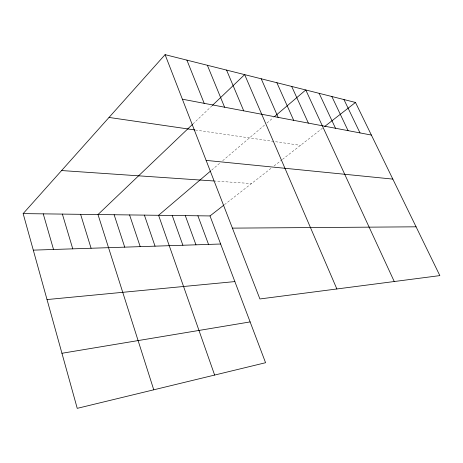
<?xml version="1.0" encoding="UTF-8"?>
<svg xmlns="http://www.w3.org/2000/svg" width="463" height="463" viewBox="0 0 463 463"><rect width="100%" height="100%" fill="white"/><g stroke="black" fill="none" stroke-linecap="round" stroke-linejoin="round"><path stroke-width="0.35" stroke-dasharray="2.31 1.74" d="M192.868 124.038L211.84 105.94M211.666 170.1L220.475 162.594M222.68 160.719L264.824 124.836M266.943 123.031L273.297 117.619M224.428 204.692L271.862 167.687M274.05 165.98L281.932 159.828M282.499 159.388L322.485 128.199M213.715 180.964L251.519 183.556M195.369 130.022L300.504 145.341"/><path stroke-width="0.69" d="M23.15 213.605L210.011 215.937L265.571 362.72L77.24 408.343L23.15 213.605L165.088 54.657L355.486 102.45L439.85 275.607L259.899 298.959L165.088 54.657M192.353 124.53L97.994 214.537L153.762 389.805M212.349 105.454L244.661 74.63L336.873 288.97M210.607 170.997L158.583 215.295L214.629 375.059M274.356 116.717L305.771 89.972L394.245 281.521M210.011 215.937L223.861 205.132M324.731 126.445L355.486 102.45M61.944 353.275L250.124 321.918M47.023 299.561L234.863 281.591M33.295 250.136L220.637 244.013M232.409 228.126L416.081 226.818M61.602 170.546L213.715 180.964M206.122 160.389L392.832 179.1M109.019 117.44L194.68 129.924M182.37 99.198L371.378 135.069M343.951 99.551L360.006 132.91M331.844 96.512L348.066 130.641M319.134 93.323L335.513 128.263M291.702 86.436L308.375 123.112M276.874 82.715L293.681 120.322M261.219 78.785L278.147 117.376M226.581 70.092L243.729 110.842M207.372 65.271L224.59 107.208M186.913 60.138L204.183 103.336M197.892 215.787L208.541 244.406M185.304 215.631L195.965 244.817M172.213 215.469L182.879 245.245M144.381 215.121L155.036 246.154M129.582 214.936L140.208 246.64M114.129 214.739L124.726 247.149M80.603 214.323L91.078 248.249M62.372 214.091L72.76 248.845M43.244 213.854L53.523 249.476"/></g></svg>
